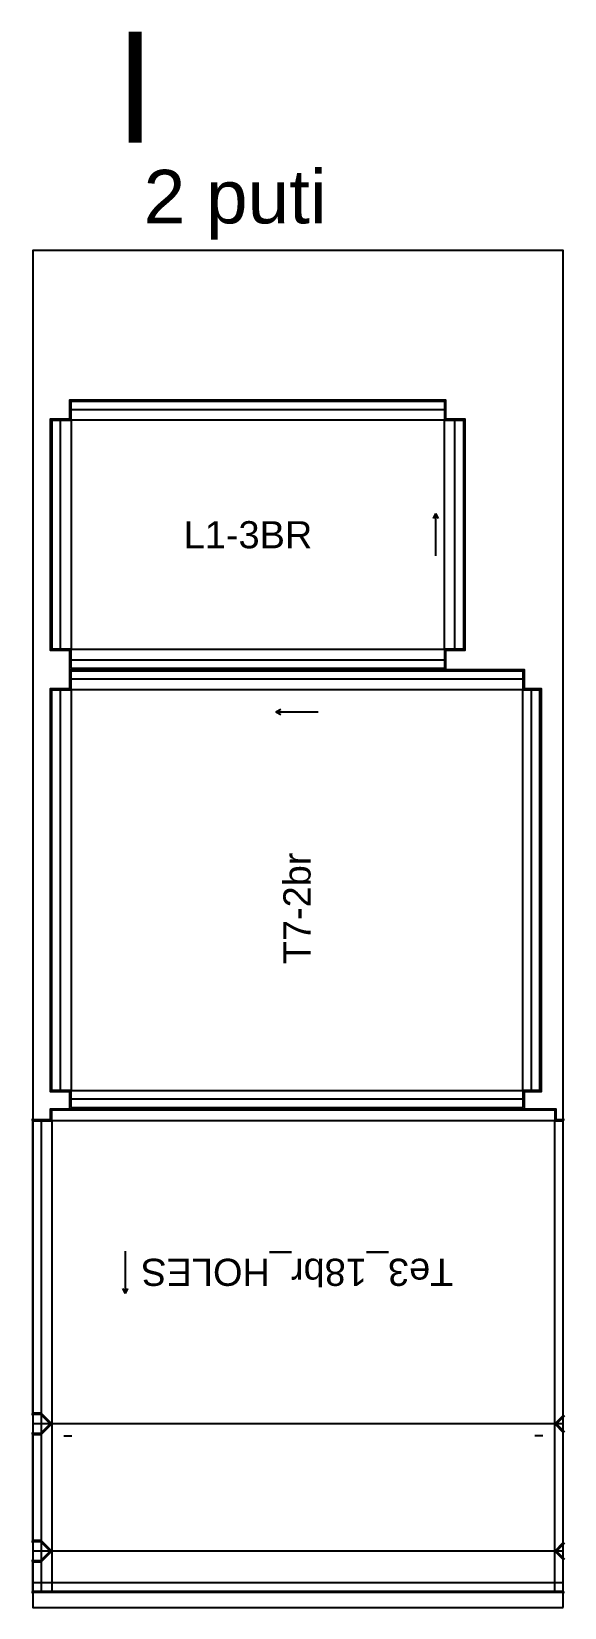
# Model space of a CAD drawing. Header units: inches. Extents: x -3 to 1253, y 0 to 3717.
import ezdxf

# ---------------------------------------------------------------- set-up
doc = ezdxf.new("R2010")
doc.units = ezdxf.units.IN
doc.header["$MEASUREMENT"] = 0
for name, color, linetype in [('CUT', 3, 'Continuous'), ('FREZ', 6, 'Continuous'), ('holes', 5, 'Continuous'), ('sheets', 140, 'Continuous')]:
    doc.layers.add(name, color=color, linetype=linetype)
doc.styles.get("Standard").update_dxf_attribs({"font": 'arial.ttf'})

msp = doc.modelspace()

# ---------------------------------------------------------------- linework, layer by layer
for p, q in [((90, 2845), (970, 2845)), ((90, 2800), (90, 2845)), ((970, 2845), (970, 2800)), ((45, 2800), (45, 2260)), ((45, 2800), (90, 2800)), ((970, 2800), (1015, 2800)), ((1015, 2800), (1015, 2260)), ((944, 2568), (950, 2580)), ((950, 2480), (950, 2580)), ((956, 2568), (950, 2580)), ((90, 2260), (45, 2260)), ((90, 2215), (90, 2260)), ((1015, 2260), (970, 2260)), ((970, 2260), (970, 2215)), ((90, 2215), (970, 2215)), ((90, 2209), (1155, 2209)), ((90, 2164), (90, 2209)), ((1155, 2209), (1155, 2164)), ((45, 1219), (45, 2164)), ((45, 2164), (90, 2164)), ((1155, 2164), (1195, 2164)), ((1195, 1219), (1195, 2164)), ((584.5, 2117.5), (572.5, 2111.5)), ((672.5, 2111.5), (572.5, 2111.5)), ((584.5, 2105.5), (572.5, 2111.5)), ((90, 1219), (45, 1219)), ((90, 1179), (90, 1219)), ((1195, 1219), (1155, 1219)), ((1155, 1219), (1155, 1179)), ((1230, 1173), (45, 1173)), ((45, 1148), (45, 1173)), ((90, 1179), (1155, 1179)), ((1230, 1173), (1230, 1148)), ((0, 458), (0, 1148)), ((0, 1148), (45, 1148)), ((1230, 1148), (1250, 1148)), ((1250, 453), (1250, 1148)), ((217.5, 840.5), (217.5, 740.5)), ((211.5, 752.5), (217.5, 740.5)), ((223.5, 752.5), (217.5, 740.5)), ((20, 458), (0, 458)), ((45, 433), (20, 458)), ((1230, 433), (1250, 453)), ((20, 408), (45, 433)), ((1250, 413), (1230, 433)), ((1250, 283), (1250, 413)), ((0, 283), (0, 408)), ((0, 408), (20, 408)), ((0, 158), (0, 283)), ((1250, 153), (1250, 283)), ((20, 158), (0, 158)), ((45, 133), (20, 158)), ((1230, 133), (1250, 153)), ((20, 108), (45, 133)), ((1250, 113), (1230, 133)), ((1250, 38), (1250, 113)), ((0, 38), (0, 108)), ((0, 108), (20, 108)), ((1250, 38), (0, 38))]:
    msp.add_line(p, q)
at = {"layer": 'CUT'}
for points in [[(87, 2212), (87, 2257), (42, 2257), (42, 2803), (87, 2803), (87, 2848), (973, 2848), (973, 2803), (1018, 2803), (1018, 2257), (973, 2257), (973, 2212)], [(87, 1176), (87, 1216), (42, 1216), (42, 2167), (87, 2167), (87, 2212), (1158, 2212), (1158, 2167), (1198, 2167), (1198, 1216), (1158, 1216), (1158, 1176)], [(-3, 1151), (42, 1151), (42, 1176), (1233, 1176), (1233, 1151), (1253, 1151)], [(-3, 411), (18.8, 411), (40.8, 433), (18.8, 455), (-3, 455)], [(1253, 451.8), (1234.2, 433), (1253, 414.2)], [(-3, 111), (18.8, 111), (40.8, 133), (18.8, 155), (-3, 155)], [(1253, 151.8), (1234.2, 133), (1253, 114.2)], [(1253, 35), (-3, 35)]]:
    msp.add_lwpolyline(points, dxfattribs=at)
at = {"layer": 'FREZ'}
for p, q in [((90, 2825), (970, 2825)), ((65, 2260), (65, 2800)), ((995, 2260), (995, 2800)), ((90, 2235), (970, 2235)), ((65, 1219), (65, 2164)), ((1155, 2189), (90, 2189)), ((1175, 1219), (1175, 2164)), ((1155, 1199), (90, 1199)), ((20, 1148), (20, 38)), ((1250, 433), (0, 433)), ((1250, 133), (0, 133)), ((1250, 58), (0, 58))]:
    msp.add_line(p, q, dxfattribs=at)
for points in [[(90, 2800), (90, 2260), (970, 2260), (970, 2800)], [(90, 1219), (1155, 1219), (1155, 2164), (90, 2164)]]:
    msp.add_lwpolyline(points, close=True, dxfattribs=at)
msp.add_lwpolyline([(1230, 38), (1230, 1148), (45, 1148), (45, 38)], dxfattribs=at)
at = {"layer": 'holes'}
for p, q in [((73, 405), (92, 405)), ((1202, 405), (1183, 405))]:
    msp.add_line(p, q, dxfattribs=at)
at = {"layer": 'sheets'}
msp.add_lwpolyline([(1250, 0), (1250, 3200), (0, 3200), (0, 0)], close=True, dxfattribs=at)

# ---------------------------------------------------------------- texts
msp.add_text('L1-3BR', height=64).set_placement((355.6, 2498))
for s, rotation, p in [('T7-2br', 90, (654.5, 1517.1)), ('Te3_18br_HOLES', 180, (991.1, 822.5))]:
    msp.add_text(s, height=64, rotation=rotation).set_placement(p)
for s, height, p in [('l', 248.9, (202.5, 3454.6)), ('2 puti', 126.16, (261.3, 3264.3))]:
    msp.add_text(s, height=height, dxfattribs=at).set_placement(p)

doc.saveas('drawing.dxf')
